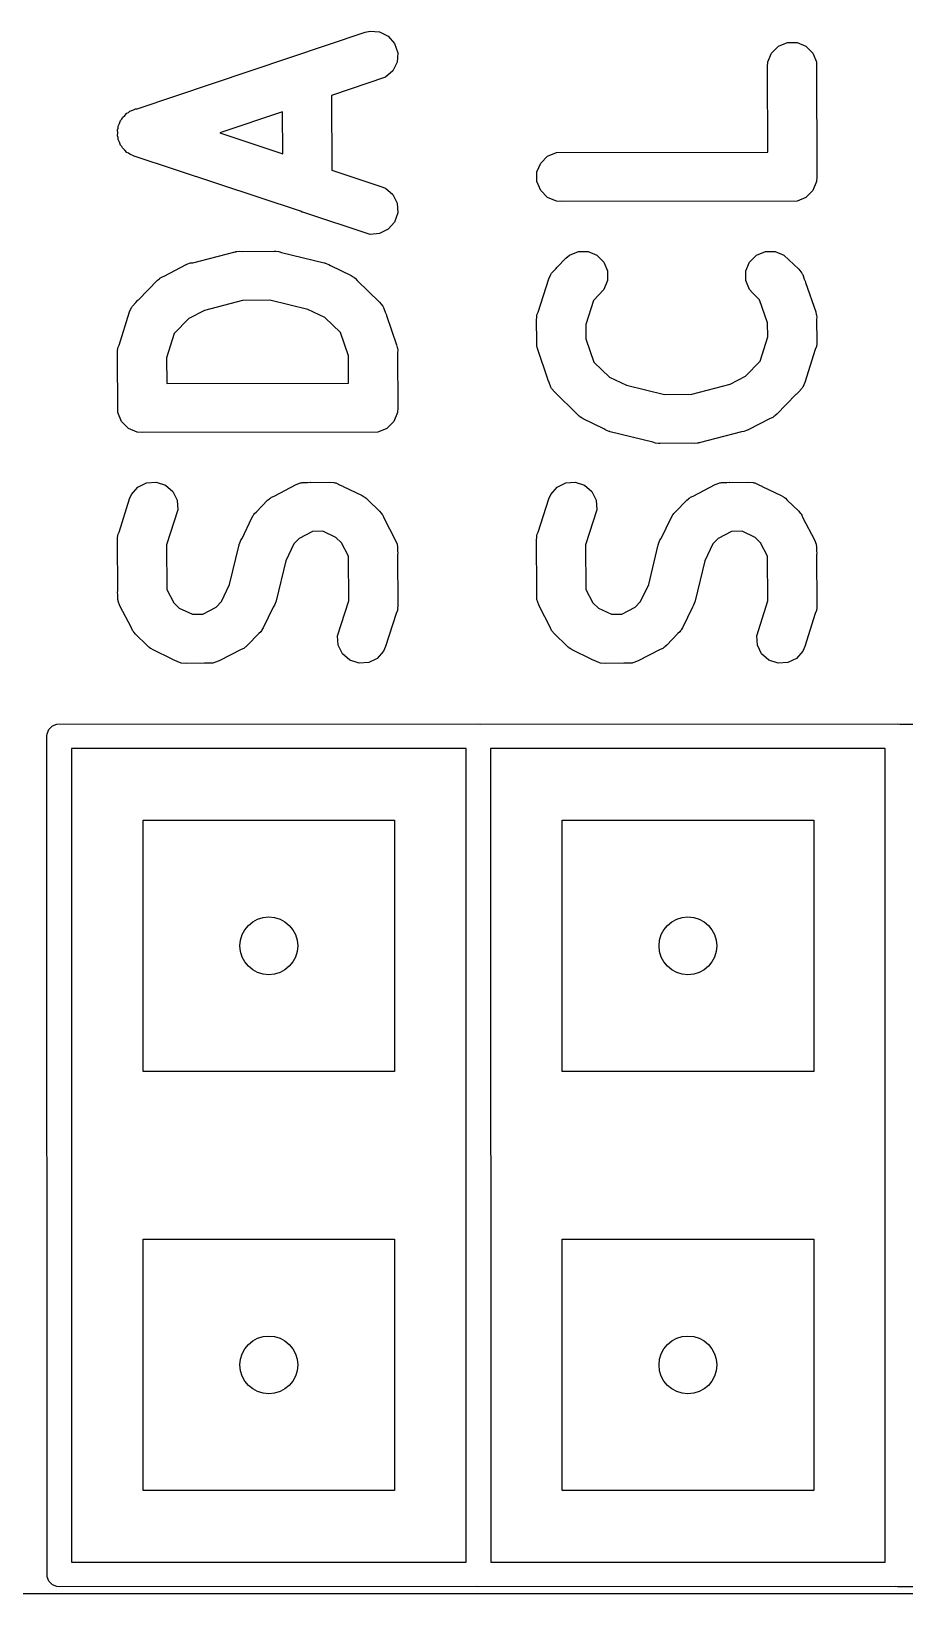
# Model space of a CAD drawing. Extents: x 0.06 to 3.13, y 0.01 to 2.39.
# Drawn here: x 2.4183 to 2.6267, y 2.0104 to 2.3832 of the extents above; entities that cross this region are included whole.
import ezdxf

# ---------------------------------------------------------------- set-up
doc = ezdxf.new("R2010")
doc.units = 0
doc.header["$MEASUREMENT"] = 0
doc.layers.add('BLACK', color=7, linetype='CONTINUOUS')

msp = doc.modelspace()

# ---------------------------------------------------------------- linework, layer by layer
at = {"layer": 'BLACK', "linetype": 'CONTINUOUS'}
for p, q in [((2.44361, 2.36473), (2.49802, 2.38298)), ((2.49802, 2.38298), (2.49915, 2.38324)), ((2.49915, 2.38324), (2.50144, 2.38307)), ((2.50144, 2.38307), (2.50351, 2.38204)), ((2.50351, 2.38204), (2.50501, 2.3803)), ((2.50501, 2.3803), (2.50574, 2.37812)), ((2.59497, 2.37803), (2.5966, 2.37966)), ((2.5966, 2.37966), (2.59873, 2.38054)), ((2.59873, 2.38054), (2.60104, 2.38054)), ((2.60104, 2.38054), (2.60317, 2.37966)), ((2.60317, 2.37966), (2.60479, 2.37803)), ((2.50558, 2.37582), (2.50455, 2.37376)), ((2.50574, 2.37812), (2.50558, 2.37582)), ((2.59398, 2.37475), (2.59409, 2.3759)), ((2.59409, 2.3759), (2.59497, 2.37803)), ((2.60479, 2.37803), (2.60568, 2.3759)), ((2.60568, 2.3759), (2.60579, 2.34851)), ((2.50281, 2.37225), (2.48995, 2.36793)), ((2.50455, 2.37376), (2.50281, 2.37225)), ((2.59406, 2.3544), (2.59398, 2.37475)), ((2.48995, 2.36793), (2.49002, 2.35012)), ((2.44115, 2.36367), (2.44152, 2.36386)), ((2.44152, 2.36386), (2.44184, 2.36413)), ((2.44184, 2.36413), (2.44255, 2.36437)), ((2.44255, 2.36437), (2.44321, 2.3647)), ((2.44321, 2.3647), (2.44361, 2.36473)), ((2.47826, 2.36401), (2.46327, 2.35898)), ((2.47831, 2.354), (2.47826, 2.36401)), ((2.43891, 2.35974), (2.43904, 2.36014)), ((2.43904, 2.36014), (2.43907, 2.36056)), ((2.43907, 2.36056), (2.4394, 2.36123)), ((2.4394, 2.36123), (2.43964, 2.36193)), ((2.43964, 2.36193), (2.43991, 2.36225)), ((2.43991, 2.36225), (2.4401, 2.36262)), ((2.4401, 2.36262), (2.44066, 2.36311)), ((2.44066, 2.36311), (2.44115, 2.36367)), ((2.43896, 2.359), (2.43891, 2.35974)), ((2.43891, 2.35827), (2.43896, 2.359)), ((2.43904, 2.35787), (2.43891, 2.35827)), ((2.43907, 2.35744), (2.43904, 2.35787)), ((2.4394, 2.35678), (2.43907, 2.35744)), ((2.43964, 2.35608), (2.4394, 2.35678)), ((2.46327, 2.35898), (2.47831, 2.354)), ((2.43991, 2.35576), (2.43964, 2.35608)), ((2.4401, 2.35538), (2.43991, 2.35576)), ((2.44066, 2.3549), (2.4401, 2.35538)), ((2.44115, 2.35434), (2.44066, 2.3549)), ((2.44152, 2.35415), (2.44115, 2.35434)), ((2.44184, 2.35387), (2.44152, 2.35415)), ((2.4429, 2.3534), (2.44184, 2.35387)), ((2.48255, 2.34027), (2.4429, 2.3534)), ((2.53986, 2.35179), (2.54149, 2.35342)), ((2.54149, 2.35342), (2.54361, 2.3543)), ((2.54361, 2.3543), (2.59406, 2.3544)), ((2.49002, 2.35012), (2.50175, 2.34623)), ((2.53897, 2.34966), (2.53986, 2.35179)), ((2.53897, 2.34735), (2.53897, 2.34966)), ((2.50175, 2.34623), (2.50281, 2.34576)), ((2.50281, 2.34576), (2.50455, 2.34425)), ((2.53986, 2.34522), (2.53897, 2.34735)), ((2.54149, 2.3436), (2.53986, 2.34522)), ((2.60479, 2.34522), (2.60317, 2.3436)), ((2.60568, 2.34735), (2.60479, 2.34522)), ((2.60579, 2.34851), (2.60568, 2.34735)), ((2.50455, 2.34425), (2.50558, 2.34219)), ((2.50558, 2.34219), (2.50574, 2.33989)), ((2.54361, 2.34271), (2.54149, 2.3436)), ((2.54477, 2.3426), (2.54361, 2.34271)), ((2.60104, 2.34271), (2.54477, 2.3426)), ((2.60317, 2.3436), (2.60104, 2.34271)), ((2.48298, 2.34009), (2.48255, 2.34027)), ((2.48309, 2.34009), (2.48298, 2.34009)), ((2.49915, 2.33477), (2.48309, 2.34009)), ((2.50501, 2.33771), (2.50351, 2.33597)), ((2.50574, 2.33989), (2.50501, 2.33771)), ((2.50144, 2.33494), (2.49915, 2.33477)), ((2.50351, 2.33597), (2.50144, 2.33494)), ((2.45689, 2.32799), (2.46696, 2.33061)), ((2.46696, 2.33061), (2.46716, 2.33064)), ((2.46716, 2.33064), (2.46724, 2.33068)), ((2.46724, 2.33068), (2.46739, 2.33068)), ((2.46739, 2.33068), (2.4681, 2.33078)), ((2.4681, 2.33078), (2.46869, 2.33069)), ((2.46869, 2.33069), (2.47626, 2.33079)), ((2.47626, 2.33079), (2.47646, 2.33077)), ((2.47646, 2.33077), (2.47655, 2.33078)), ((2.47655, 2.33078), (2.4767, 2.33075)), ((2.4767, 2.33075), (2.47741, 2.33068)), ((2.47741, 2.33068), (2.47799, 2.33043)), ((2.47799, 2.33043), (2.48819, 2.32799)), ((2.54673, 2.32979), (2.54886, 2.33068)), ((2.54886, 2.33068), (2.55117, 2.33068)), ((2.55117, 2.33068), (2.5533, 2.32979)), ((2.59135, 2.32979), (2.59348, 2.33068)), ((2.59348, 2.33068), (2.59579, 2.33068)), ((2.59579, 2.33068), (2.59792, 2.32979)), ((2.45, 2.32481), (2.45525, 2.32754)), ((2.45525, 2.32754), (2.45533, 2.32757)), ((2.45533, 2.32757), (2.45537, 2.3276)), ((2.45537, 2.3276), (2.45547, 2.32762)), ((2.45547, 2.32762), (2.45633, 2.32795)), ((2.45633, 2.32795), (2.45689, 2.32799)), ((2.48819, 2.32799), (2.48828, 2.32796)), ((2.48828, 2.32796), (2.48832, 2.32795)), ((2.48832, 2.32795), (2.48842, 2.32791)), ((2.48842, 2.32791), (2.48928, 2.3276)), ((2.48928, 2.3276), (2.48969, 2.3273)), ((2.48969, 2.3273), (2.49465, 2.32492)), ((2.54248, 2.32554), (2.54345, 2.32656)), ((2.54345, 2.32656), (2.54377, 2.32692)), ((2.54377, 2.32692), (2.54383, 2.32695)), ((2.54383, 2.32695), (2.54584, 2.32906)), ((2.54584, 2.32906), (2.54673, 2.32979)), ((2.5533, 2.32979), (2.55493, 2.32816)), ((2.55493, 2.32816), (2.55581, 2.32604)), ((2.58884, 2.32604), (2.58972, 2.32816)), ((2.58972, 2.32816), (2.59135, 2.32979)), ((2.59792, 2.32979), (2.60144, 2.32643)), ((2.44388, 2.31911), (2.44846, 2.32381)), ((2.44846, 2.32381), (2.44892, 2.32418)), ((2.44892, 2.32418), (2.44902, 2.3243)), ((2.44902, 2.3243), (2.44913, 2.32436)), ((2.44913, 2.32436), (2.44936, 2.32454)), ((2.44936, 2.32454), (2.45, 2.32481)), ((2.49465, 2.32492), (2.49515, 2.3246)), ((2.49515, 2.3246), (2.49529, 2.32454)), ((2.49529, 2.32454), (2.49538, 2.32446)), ((2.49538, 2.32446), (2.49563, 2.3243)), ((2.49563, 2.3243), (2.49611, 2.32375)), ((2.49611, 2.32375), (2.50144, 2.31856)), ((2.53926, 2.31623), (2.54179, 2.32413)), ((2.54179, 2.32413), (2.54226, 2.32518)), ((2.54226, 2.32518), (2.5424, 2.32534)), ((2.5424, 2.32534), (2.54248, 2.32554)), ((2.55581, 2.32373), (2.55493, 2.3216)), ((2.55581, 2.32604), (2.55581, 2.32373)), ((2.58884, 2.32373), (2.58884, 2.32604)), ((2.58972, 2.3216), (2.58884, 2.32373)), ((2.60144, 2.32643), (2.60217, 2.32554)), ((2.60217, 2.32554), (2.60225, 2.32534)), ((2.60225, 2.32534), (2.60239, 2.32518)), ((2.60239, 2.32518), (2.60276, 2.32411)), ((2.60276, 2.32411), (2.60305, 2.32341)), ((2.60305, 2.32341), (2.60305, 2.32328)), ((2.60305, 2.32328), (2.60549, 2.31625)), ((2.44377, 2.31905), (2.44388, 2.31911)), ((2.47521, 2.31906), (2.46875, 2.31898)), ((2.48434, 2.31687), (2.47521, 2.31906)), ((2.55493, 2.3216), (2.55244, 2.319)), ((2.59046, 2.32071), (2.58972, 2.3216)), ((2.59209, 2.31915), (2.59046, 2.32071)), ((2.59399, 2.31366), (2.59209, 2.31915)), ((2.43926, 2.30836), (2.44179, 2.31625)), ((2.44179, 2.31625), (2.44226, 2.31731)), ((2.44226, 2.31731), (2.4424, 2.31747)), ((2.4424, 2.31747), (2.44248, 2.31767)), ((2.44248, 2.31767), (2.44329, 2.3185)), ((2.44329, 2.3185), (2.44377, 2.31905)), ((2.45961, 2.3166), (2.45593, 2.31469)), ((2.46875, 2.31898), (2.45961, 2.3166)), ((2.48837, 2.31494), (2.48434, 2.31687)), ((2.50144, 2.31856), (2.50217, 2.31767)), ((2.50217, 2.31767), (2.50225, 2.31747)), ((2.50225, 2.31747), (2.50239, 2.31731)), ((2.50239, 2.31731), (2.50276, 2.31623)), ((2.50276, 2.31623), (2.50305, 2.31554)), ((2.50305, 2.31554), (2.50305, 2.3154)), ((2.50305, 2.3154), (2.50549, 2.30838)), ((2.53895, 2.31524), (2.53897, 2.31554)), ((2.53897, 2.31554), (2.53926, 2.31623)), ((2.55244, 2.319), (2.5506, 2.31324)), ((2.60549, 2.31625), (2.60562, 2.31568)), ((2.60562, 2.31568), (2.60568, 2.31554)), ((2.60568, 2.31554), (2.60568, 2.31541)), ((2.60568, 2.31541), (2.60574, 2.31512)), ((2.45593, 2.31469), (2.45244, 2.3111)), ((2.49207, 2.31134), (2.48837, 2.31494)), ((2.53886, 2.31438), (2.53892, 2.31497)), ((2.53896, 2.30907), (2.53886, 2.31438)), ((2.53891, 2.31512), (2.53895, 2.31524)), ((2.53892, 2.31497), (2.53891, 2.31512)), ((2.5506, 2.31324), (2.55066, 2.30986)), ((2.59405, 2.31028), (2.59399, 2.31366)), ((2.60574, 2.31512), (2.6057, 2.31445)), ((2.6057, 2.31445), (2.60579, 2.30914)), ((2.43897, 2.30766), (2.43926, 2.30836)), ((2.45244, 2.3111), (2.45058, 2.30529)), ((2.49398, 2.3058), (2.49207, 2.31134)), ((2.50549, 2.30838), (2.50562, 2.30781)), ((2.53891, 2.3084), (2.53896, 2.30907)), ((2.53897, 2.30811), (2.53891, 2.3084)), ((2.53897, 2.30798), (2.53897, 2.30811)), ((2.53903, 2.30784), (2.53897, 2.30798)), ((2.55066, 2.30986), (2.55258, 2.30431)), ((2.59222, 2.30454), (2.59405, 2.31028)), ((2.60568, 2.30798), (2.60539, 2.30729)), ((2.60571, 2.30828), (2.60568, 2.30798)), ((2.60574, 2.3084), (2.60571, 2.30828)), ((2.60579, 2.30914), (2.60573, 2.30855)), ((2.60573, 2.30855), (2.60574, 2.3084)), ((2.43886, 2.30651), (2.43892, 2.30709)), ((2.43897, 2.29224), (2.43886, 2.30651)), ((2.43891, 2.30725), (2.43895, 2.30737)), ((2.43892, 2.30709), (2.43891, 2.30725)), ((2.43895, 2.30737), (2.43897, 2.30766)), ((2.45058, 2.30529), (2.45063, 2.29919)), ((2.49404, 2.29928), (2.49398, 2.3058)), ((2.50562, 2.30781), (2.50568, 2.30766)), ((2.50568, 2.30766), (2.50568, 2.30754)), ((2.50568, 2.30754), (2.50574, 2.30725)), ((2.50574, 2.30725), (2.50569, 2.30644)), ((2.50569, 2.30644), (2.50579, 2.29339)), ((2.53916, 2.30727), (2.53903, 2.30784)), ((2.5416, 2.30024), (2.53916, 2.30727)), ((2.55258, 2.30431), (2.55628, 2.30071)), ((2.58872, 2.30096), (2.59222, 2.30454)), ((2.60539, 2.30729), (2.60286, 2.29939)), ((2.55628, 2.30071), (2.56032, 2.29877)), ((2.58504, 2.29904), (2.58872, 2.30096)), ((2.45063, 2.29919), (2.49404, 2.29928)), ((2.5416, 2.30011), (2.5416, 2.30024)), ((2.54189, 2.29941), (2.5416, 2.30011)), ((2.54226, 2.29834), (2.54189, 2.29941)), ((2.5424, 2.29818), (2.54226, 2.29834)), ((2.54248, 2.29798), (2.5424, 2.29818)), ((2.54322, 2.29709), (2.54248, 2.29798)), ((2.54854, 2.2919), (2.54322, 2.29709)), ((2.56032, 2.29877), (2.56944, 2.29658)), ((2.5759, 2.29666), (2.58504, 2.29904)), ((2.60136, 2.29715), (2.60088, 2.2966)), ((2.60217, 2.29798), (2.60136, 2.29715)), ((2.60225, 2.29818), (2.60217, 2.29798)), ((2.60239, 2.29834), (2.60225, 2.29818)), ((2.60286, 2.29939), (2.60239, 2.29834)), ((2.50579, 2.29339), (2.50568, 2.29224)), ((2.56944, 2.29658), (2.5759, 2.29666)), ((2.60077, 2.29654), (2.59619, 2.29184)), ((2.60088, 2.2966), (2.60077, 2.29654)), ((2.43986, 2.29011), (2.43897, 2.29224)), ((2.44149, 2.28848), (2.43986, 2.29011)), ((2.50479, 2.29011), (2.50317, 2.28848)), ((2.50568, 2.29224), (2.50479, 2.29011)), ((2.54902, 2.29135), (2.54854, 2.2919)), ((2.54927, 2.29119), (2.54902, 2.29135)), ((2.54936, 2.2911), (2.54927, 2.29119)), ((2.5495, 2.29104), (2.54936, 2.2911)), ((2.55, 2.29073), (2.5495, 2.29104)), ((2.55496, 2.28835), (2.55, 2.29073)), ((2.59465, 2.29084), (2.5894, 2.28811)), ((2.59529, 2.2911), (2.59465, 2.29084)), ((2.59552, 2.29129), (2.59529, 2.2911)), ((2.59563, 2.29135), (2.59552, 2.29129)), ((2.59573, 2.29146), (2.59563, 2.29135)), ((2.59619, 2.29184), (2.59573, 2.29146)), ((2.44361, 2.2876), (2.44149, 2.28848)), ((2.44477, 2.28748), (2.44361, 2.2876)), ((2.50104, 2.2876), (2.44477, 2.28748)), ((2.50317, 2.28848), (2.50104, 2.2876)), ((2.55537, 2.28805), (2.55496, 2.28835)), ((2.55623, 2.28774), (2.55537, 2.28805)), ((2.55633, 2.28769), (2.55623, 2.28774)), ((2.55637, 2.28769), (2.55633, 2.28769)), ((2.55646, 2.28766), (2.55637, 2.28769)), ((2.56666, 2.28521), (2.55646, 2.28766)), ((2.58776, 2.28765), (2.57769, 2.28503)), ((2.58832, 2.28769), (2.58776, 2.28765)), ((2.58918, 2.28802), (2.58832, 2.28769)), ((2.58928, 2.28805), (2.58918, 2.28802)), ((2.58932, 2.28807), (2.58928, 2.28805)), ((2.5894, 2.28811), (2.58932, 2.28807)), ((2.56724, 2.28497), (2.56666, 2.28521)), ((2.56795, 2.2849), (2.56724, 2.28497)), ((2.5681, 2.28486), (2.56795, 2.2849)), ((2.56819, 2.28488), (2.5681, 2.28486)), ((2.56839, 2.28486), (2.56819, 2.28488)), ((2.57596, 2.28495), (2.56839, 2.28486)), ((2.57655, 2.28486), (2.57596, 2.28495)), ((2.57726, 2.28497), (2.57655, 2.28486)), ((2.57741, 2.28497), (2.57726, 2.28497)), ((2.5775, 2.285), (2.57741, 2.28497)), ((2.57769, 2.28503), (2.5775, 2.285)), ((2.44226, 2.27269), (2.44377, 2.27443)), ((2.44377, 2.27443), (2.44583, 2.27546)), ((2.44583, 2.27546), (2.44813, 2.27562)), ((2.44813, 2.27562), (2.45032, 2.2749)), ((2.45032, 2.2749), (2.45206, 2.27339)), ((2.47625, 2.27232), (2.4815, 2.27505)), ((2.4815, 2.27505), (2.48258, 2.27546)), ((2.48258, 2.27546), (2.48279, 2.27548)), ((2.48279, 2.27548), (2.48298, 2.27556)), ((2.48298, 2.27556), (2.48425, 2.27558)), ((2.48425, 2.27558), (2.48488, 2.27562)), ((2.48488, 2.27562), (2.48497, 2.27559)), ((2.48497, 2.27559), (2.48939, 2.27567)), ((2.48939, 2.27567), (2.49054, 2.27556)), ((2.49054, 2.27556), (2.49073, 2.27548)), ((2.49073, 2.27548), (2.49095, 2.27546)), ((2.49095, 2.27546), (2.49205, 2.27493)), ((2.49205, 2.27493), (2.49267, 2.27468)), ((2.49267, 2.27468), (2.49274, 2.2746)), ((2.49274, 2.2746), (2.49728, 2.27242)), ((2.54226, 2.27269), (2.54377, 2.27443)), ((2.54377, 2.27443), (2.54583, 2.27546)), ((2.54583, 2.27546), (2.54813, 2.27562)), ((2.54813, 2.27562), (2.55032, 2.2749)), ((2.55032, 2.2749), (2.55206, 2.27339)), ((2.57625, 2.27232), (2.5815, 2.27505)), ((2.5815, 2.27505), (2.58258, 2.27546)), ((2.58258, 2.27546), (2.58279, 2.27548)), ((2.58279, 2.27548), (2.58298, 2.27556)), ((2.58298, 2.27556), (2.58425, 2.27558)), ((2.58425, 2.27558), (2.58488, 2.27562)), ((2.58488, 2.27562), (2.58497, 2.27559)), ((2.58497, 2.27559), (2.58939, 2.27567)), ((2.58939, 2.27567), (2.59054, 2.27556)), ((2.59054, 2.27556), (2.59073, 2.27548)), ((2.59073, 2.27548), (2.59095, 2.27546)), ((2.59095, 2.27546), (2.59205, 2.27493)), ((2.59205, 2.27493), (2.59267, 2.27468)), ((2.59267, 2.27468), (2.59274, 2.2746)), ((2.59274, 2.2746), (2.59728, 2.27242)), ((2.43926, 2.26374), (2.44179, 2.27163)), ((2.44179, 2.27163), (2.44226, 2.27269)), ((2.45206, 2.27339), (2.45309, 2.27132)), ((2.45309, 2.27132), (2.45325, 2.26903)), ((2.47206, 2.26854), (2.47471, 2.27132)), ((2.47471, 2.27132), (2.47516, 2.27169)), ((2.47516, 2.27169), (2.47527, 2.27181)), ((2.47527, 2.27181), (2.47538, 2.27186)), ((2.47538, 2.27186), (2.47561, 2.27205)), ((2.47561, 2.27205), (2.47625, 2.27232)), ((2.49728, 2.27242), (2.49777, 2.27211)), ((2.49777, 2.27211), (2.49792, 2.27205)), ((2.49792, 2.27205), (2.49801, 2.27196)), ((2.49801, 2.27196), (2.49826, 2.27181)), ((2.49826, 2.27181), (2.49866, 2.27134)), ((2.49866, 2.27134), (2.50144, 2.26869)), ((2.53926, 2.26374), (2.54179, 2.27163)), ((2.54179, 2.27163), (2.54226, 2.27269)), ((2.55206, 2.27339), (2.55309, 2.27132)), ((2.55309, 2.27132), (2.55325, 2.26903)), ((2.57206, 2.26854), (2.57471, 2.27132)), ((2.57471, 2.27132), (2.57516, 2.27169)), ((2.57516, 2.27169), (2.57527, 2.27181)), ((2.57527, 2.27181), (2.57538, 2.27186)), ((2.57538, 2.27186), (2.57561, 2.27205)), ((2.57561, 2.27205), (2.57625, 2.27232)), ((2.59728, 2.27242), (2.59777, 2.27211)), ((2.59777, 2.27211), (2.59792, 2.27205)), ((2.59792, 2.27205), (2.59801, 2.27196)), ((2.59801, 2.27196), (2.59826, 2.27181)), ((2.59826, 2.27181), (2.59866, 2.27134)), ((2.59866, 2.27134), (2.60144, 2.26869)), ((2.45325, 2.26903), (2.45058, 2.26067)), ((2.4686, 2.26219), (2.47098, 2.26716)), ((2.47098, 2.26716), (2.47129, 2.26765)), ((2.47129, 2.26765), (2.47135, 2.2678)), ((2.47135, 2.2678), (2.47144, 2.26789)), ((2.47144, 2.26789), (2.4716, 2.26814)), ((2.4716, 2.26814), (2.47206, 2.26854)), ((2.50144, 2.26869), (2.50181, 2.26824)), ((2.50181, 2.26824), (2.50193, 2.26814)), ((2.50193, 2.26814), (2.50198, 2.26802)), ((2.50198, 2.26802), (2.50217, 2.2678)), ((2.50217, 2.2678), (2.50244, 2.26715)), ((2.50244, 2.26715), (2.50517, 2.26191)), ((2.55325, 2.26903), (2.55058, 2.26067)), ((2.5686, 2.26219), (2.57098, 2.26716)), ((2.57098, 2.26716), (2.57129, 2.26765)), ((2.57129, 2.26765), (2.57135, 2.2678)), ((2.57135, 2.2678), (2.57144, 2.26789)), ((2.57144, 2.26789), (2.5716, 2.26814)), ((2.5716, 2.26814), (2.57206, 2.26854)), ((2.60144, 2.26869), (2.60181, 2.26824)), ((2.60181, 2.26824), (2.60193, 2.26814)), ((2.60193, 2.26814), (2.60198, 2.26802)), ((2.60198, 2.26802), (2.60217, 2.2678)), ((2.60217, 2.2678), (2.60244, 2.26715)), ((2.60244, 2.26715), (2.60517, 2.26191)), ((2.43897, 2.26304), (2.43926, 2.26374)), ((2.48542, 2.26388), (2.48224, 2.26223)), ((2.4879, 2.26393), (2.48542, 2.26388)), ((2.49102, 2.26243), (2.4879, 2.26393)), ((2.53897, 2.26304), (2.53926, 2.26374)), ((2.58542, 2.26388), (2.58224, 2.26223)), ((2.5879, 2.26393), (2.58542, 2.26388)), ((2.59102, 2.26243), (2.5879, 2.26393)), ((2.43886, 2.26189), (2.43892, 2.26247)), ((2.43896, 2.24966), (2.43886, 2.26189)), ((2.43891, 2.26263), (2.43895, 2.26275)), ((2.43892, 2.26247), (2.43891, 2.26263)), ((2.43895, 2.26275), (2.43897, 2.26304)), ((2.45058, 2.26067), (2.45066, 2.25002)), ((2.46563, 2.25119), (2.46791, 2.2607)), ((2.46791, 2.2607), (2.46794, 2.26078)), ((2.46794, 2.26083), (2.46799, 2.26093)), ((2.46794, 2.26078), (2.46794, 2.26083)), ((2.46799, 2.26093), (2.4683, 2.26179)), ((2.4683, 2.26179), (2.4686, 2.26219)), ((2.48097, 2.2609), (2.47902, 2.25684)), ((2.48224, 2.26223), (2.48097, 2.2609)), ((2.49235, 2.26116), (2.49102, 2.26243)), ((2.49399, 2.25801), (2.49235, 2.26116)), ((2.50517, 2.26191), (2.50558, 2.26083)), ((2.50558, 2.26083), (2.5056, 2.26061)), ((2.5056, 2.26061), (2.50568, 2.26042)), ((2.50568, 2.26042), (2.50569, 2.25935)), ((2.53886, 2.26189), (2.53892, 2.26247)), ((2.53896, 2.24966), (2.53886, 2.26189)), ((2.53891, 2.26263), (2.53895, 2.26275)), ((2.53892, 2.26247), (2.53891, 2.26263)), ((2.53895, 2.26275), (2.53897, 2.26304)), ((2.55058, 2.26067), (2.55066, 2.25002)), ((2.56563, 2.25119), (2.56791, 2.2607)), ((2.56791, 2.2607), (2.56794, 2.26078)), ((2.56794, 2.26083), (2.56799, 2.26093)), ((2.56794, 2.26078), (2.56794, 2.26083)), ((2.56799, 2.26093), (2.5683, 2.26179)), ((2.5683, 2.26179), (2.5686, 2.26219)), ((2.58097, 2.2609), (2.57902, 2.25684)), ((2.58224, 2.26223), (2.58097, 2.2609)), ((2.59235, 2.26116), (2.59102, 2.26243)), ((2.59399, 2.25801), (2.59235, 2.26116)), ((2.60517, 2.26191), (2.60558, 2.26083)), ((2.60558, 2.26083), (2.6056, 2.26061)), ((2.6056, 2.26061), (2.60568, 2.26042)), ((2.60568, 2.26042), (2.60568, 2.25935)), ((2.47902, 2.25684), (2.47674, 2.24734)), ((2.49407, 2.24736), (2.49399, 2.25801)), ((2.50569, 2.25935), (2.50574, 2.25853)), ((2.50574, 2.25853), (2.50569, 2.25838)), ((2.50569, 2.25838), (2.50579, 2.24614)), ((2.57902, 2.25684), (2.57674, 2.24734)), ((2.59407, 2.24736), (2.59399, 2.25801)), ((2.60568, 2.25935), (2.60574, 2.25853)), ((2.60574, 2.25853), (2.60569, 2.25838)), ((2.60569, 2.25838), (2.60579, 2.24614)), ((2.43891, 2.24951), (2.43896, 2.24966)), ((2.43897, 2.24868), (2.43891, 2.24951)), ((2.43897, 2.24762), (2.43897, 2.24868)), ((2.45066, 2.25002), (2.4523, 2.24687)), ((2.46368, 2.24714), (2.46563, 2.25119)), ((2.53891, 2.24951), (2.53896, 2.24966)), ((2.53897, 2.24868), (2.53891, 2.24951)), ((2.53897, 2.24762), (2.53897, 2.24868)), ((2.55066, 2.25002), (2.5523, 2.24687)), ((2.56368, 2.24714), (2.56563, 2.25119)), ((2.43906, 2.24742), (2.43897, 2.24762)), ((2.43907, 2.24721), (2.43906, 2.24742)), ((2.43948, 2.24613), (2.43907, 2.24721)), ((2.44222, 2.24088), (2.43948, 2.24613)), ((2.4523, 2.24687), (2.45363, 2.2456)), ((2.45363, 2.2456), (2.45675, 2.24411)), ((2.45923, 2.24415), (2.46241, 2.2458)), ((2.46241, 2.2458), (2.46368, 2.24714)), ((2.47605, 2.24584), (2.47367, 2.24088)), ((2.47635, 2.24625), (2.47605, 2.24584)), ((2.47666, 2.24711), (2.47635, 2.24625)), ((2.47671, 2.24721), (2.47666, 2.24711)), ((2.47674, 2.24734), (2.47671, 2.24725)), ((2.47671, 2.24725), (2.47671, 2.24721)), ((2.4914, 2.23901), (2.49407, 2.24736)), ((2.50568, 2.24499), (2.50539, 2.2443)), ((2.50571, 2.24529), (2.50568, 2.24499)), ((2.50574, 2.2454), (2.50571, 2.24529)), ((2.50579, 2.24614), (2.50573, 2.24556)), ((2.50573, 2.24556), (2.50574, 2.2454)), ((2.53906, 2.24742), (2.53897, 2.24762)), ((2.53907, 2.24721), (2.53906, 2.24742)), ((2.53948, 2.24613), (2.53907, 2.24721)), ((2.54222, 2.24088), (2.53948, 2.24613)), ((2.5523, 2.24687), (2.55363, 2.2456)), ((2.55363, 2.2456), (2.55675, 2.24411)), ((2.55923, 2.24415), (2.56241, 2.2458)), ((2.56241, 2.2458), (2.56368, 2.24714)), ((2.57605, 2.24584), (2.57367, 2.24088)), ((2.57635, 2.24625), (2.57605, 2.24584)), ((2.57666, 2.24711), (2.57635, 2.24625)), ((2.57671, 2.24721), (2.57666, 2.24711)), ((2.57674, 2.24734), (2.57671, 2.24725)), ((2.57671, 2.24725), (2.57671, 2.24721)), ((2.5914, 2.23901), (2.59407, 2.24736)), ((2.60568, 2.24499), (2.60539, 2.2443)), ((2.60571, 2.24529), (2.60568, 2.24499)), ((2.60574, 2.2454), (2.60571, 2.24529)), ((2.60579, 2.24614), (2.60573, 2.24556)), ((2.60573, 2.24556), (2.60574, 2.2454)), ((2.44248, 2.24024), (2.44222, 2.24088)), ((2.45675, 2.24411), (2.45923, 2.24415)), ((2.47367, 2.24088), (2.47336, 2.24038)), ((2.50539, 2.2443), (2.50286, 2.2364)), ((2.54248, 2.24024), (2.54222, 2.24088)), ((2.55675, 2.24411), (2.55923, 2.24415)), ((2.57367, 2.24088), (2.57336, 2.24038)), ((2.60539, 2.2443), (2.60286, 2.2364)), ((2.44267, 2.24001), (2.44248, 2.24024)), ((2.44273, 2.2399), (2.44267, 2.24001)), ((2.44284, 2.2398), (2.44273, 2.2399)), ((2.44322, 2.23934), (2.44284, 2.2398)), ((2.446, 2.23669), (2.44322, 2.23934)), ((2.47259, 2.2395), (2.46994, 2.23672)), ((2.47305, 2.2399), (2.47259, 2.2395)), ((2.47321, 2.24014), (2.47305, 2.2399)), ((2.4733, 2.24024), (2.47321, 2.24014)), ((2.47336, 2.24038), (2.4733, 2.24024)), ((2.49156, 2.23671), (2.4914, 2.23901)), ((2.54267, 2.24001), (2.54248, 2.24024)), ((2.54273, 2.2399), (2.54267, 2.24001)), ((2.54284, 2.2398), (2.54273, 2.2399)), ((2.54322, 2.23934), (2.54284, 2.2398)), ((2.546, 2.23669), (2.54322, 2.23934)), ((2.57259, 2.2395), (2.56994, 2.23672)), ((2.57305, 2.2399), (2.57259, 2.2395)), ((2.57321, 2.24014), (2.57305, 2.2399)), ((2.5733, 2.24024), (2.57321, 2.24014)), ((2.57336, 2.24038), (2.5733, 2.24024)), ((2.59156, 2.23671), (2.5914, 2.23901)), ((2.44639, 2.23623), (2.446, 2.23669)), ((2.44664, 2.23607), (2.44639, 2.23623)), ((2.44673, 2.23598), (2.44664, 2.23607)), ((2.44688, 2.23592), (2.44673, 2.23598)), ((2.44737, 2.23561), (2.44688, 2.23592)), ((2.45191, 2.23344), (2.44737, 2.23561)), ((2.45198, 2.23336), (2.45191, 2.23344)), ((2.4526, 2.2331), (2.45198, 2.23336)), ((2.4684, 2.23572), (2.46316, 2.23299)), ((2.46904, 2.23598), (2.4684, 2.23572)), ((2.46927, 2.23617), (2.46904, 2.23598)), ((2.46938, 2.23623), (2.46927, 2.23617)), ((2.46949, 2.23635), (2.46938, 2.23623)), ((2.46994, 2.23672), (2.46949, 2.23635)), ((2.49259, 2.23465), (2.49156, 2.23671)), ((2.49434, 2.23314), (2.49259, 2.23465)), ((2.50088, 2.2336), (2.49882, 2.23257)), ((2.50239, 2.23534), (2.50088, 2.2336)), ((2.50286, 2.2364), (2.50239, 2.23534)), ((2.54639, 2.23623), (2.546, 2.23669)), ((2.54664, 2.23607), (2.54639, 2.23623)), ((2.54673, 2.23598), (2.54664, 2.23607)), ((2.54688, 2.23592), (2.54673, 2.23598)), ((2.54737, 2.23561), (2.54688, 2.23592)), ((2.55191, 2.23344), (2.54737, 2.23561)), ((2.55198, 2.23336), (2.55191, 2.23344)), ((2.5526, 2.2331), (2.55198, 2.23336)), ((2.5684, 2.23572), (2.56316, 2.23299)), ((2.56904, 2.23598), (2.5684, 2.23572)), ((2.56927, 2.23617), (2.56904, 2.23598)), ((2.56938, 2.23623), (2.56927, 2.23617)), ((2.56949, 2.23635), (2.56938, 2.23623)), ((2.56994, 2.23672), (2.56949, 2.23635)), ((2.59259, 2.23465), (2.59156, 2.23671)), ((2.59434, 2.23314), (2.59259, 2.23465)), ((2.60088, 2.2336), (2.59882, 2.23257)), ((2.60239, 2.23534), (2.60088, 2.2336)), ((2.60286, 2.2364), (2.60239, 2.23534)), ((2.45371, 2.23257), (2.4526, 2.2331)), ((2.45392, 2.23256), (2.45371, 2.23257)), ((2.45411, 2.23248), (2.45392, 2.23256)), ((2.45527, 2.23236), (2.45411, 2.23248)), ((2.45968, 2.23244), (2.45527, 2.23236)), ((2.45978, 2.23241), (2.45968, 2.23244)), ((2.46041, 2.23245), (2.45978, 2.23241)), ((2.46167, 2.23248), (2.46041, 2.23245)), ((2.46186, 2.23256), (2.46167, 2.23248)), ((2.46207, 2.23257), (2.46186, 2.23256)), ((2.46316, 2.23299), (2.46207, 2.23257)), ((2.49652, 2.23241), (2.49434, 2.23314)), ((2.49882, 2.23257), (2.49652, 2.23241)), ((2.55371, 2.23257), (2.5526, 2.2331)), ((2.55392, 2.23256), (2.55371, 2.23257)), ((2.55411, 2.23248), (2.55392, 2.23256)), ((2.55527, 2.23236), (2.55411, 2.23248)), ((2.55968, 2.23244), (2.55527, 2.23236)), ((2.55978, 2.23241), (2.55968, 2.23244)), ((2.56041, 2.23245), (2.55978, 2.23241)), ((2.56167, 2.23248), (2.56041, 2.23245)), ((2.56186, 2.23256), (2.56167, 2.23248)), ((2.56207, 2.23257), (2.56186, 2.23256)), ((2.56316, 2.23299), (2.56207, 2.23257)), ((2.59652, 2.23241), (2.59434, 2.23314)), ((2.59882, 2.23257), (2.59652, 2.23241)), ((2.42205, 2.215), (2.4221, 2.21558)), ((2.4221, 2.01444), (2.42205, 2.215)), ((2.4221, 2.21558), (2.42254, 2.21664)), ((2.42254, 2.21664), (2.42336, 2.21746)), ((2.42336, 2.21746), (2.42442, 2.2179)), ((2.42442, 2.2179), (2.525, 2.21795)), ((2.525, 2.21795), (2.52557, 2.2179)), ((2.52557, 2.2179), (2.625, 2.21795)), ((2.625, 2.21795), (2.62557, 2.2179)), ((2.62557, 2.2179), (2.725, 2.21795)), ((2.52205, 2.2121), (2.4279, 2.21205)), ((2.4279, 2.21205), (2.42795, 2.0179)), ((2.5221, 2.01795), (2.52205, 2.2121)), ((2.62205, 2.2121), (2.5279, 2.21205)), ((2.5279, 2.21205), (2.52795, 2.0179)), ((2.6221, 2.01795), (2.62205, 2.2121)), ((2.445, 2.135), (2.445, 2.195)), ((2.445, 2.195), (2.505, 2.195)), ((2.505, 2.195), (2.505, 2.135)), ((2.545, 2.135), (2.545, 2.195)), ((2.545, 2.195), (2.605, 2.195)), ((2.605, 2.195), (2.605, 2.135)), ((2.505, 2.135), (2.445, 2.135)), ((2.605, 2.135), (2.545, 2.135)), ((2.445, 2.035), (2.445, 2.095)), ((2.445, 2.095), (2.505, 2.095)), ((2.505, 2.095), (2.505, 2.035)), ((2.545, 2.035), (2.545, 2.095)), ((2.545, 2.095), (2.605, 2.095)), ((2.605, 2.095), (2.605, 2.035)), ((2.505, 2.035), (2.445, 2.035)), ((2.605, 2.035), (2.545, 2.035)), ((2.42795, 2.0179), (2.5221, 2.01795)), ((2.52795, 2.0179), (2.6221, 2.01795)), ((2.4221, 2.01442), (2.4221, 2.01444)), ((2.42254, 2.01336), (2.4221, 2.01442)), ((2.42336, 2.01254), (2.42254, 2.01336)), ((0.0672, 2.0104), (3.12703, 2.01047)), ((2.42442, 2.0121), (2.42336, 2.01254)), ((2.425, 2.01205), (2.42442, 2.0121)), ((2.52443, 2.0121), (2.425, 2.01205)), ((2.525, 2.01205), (2.52443, 2.0121)), ((2.62443, 2.0121), (2.525, 2.01205)), ((2.625, 2.01205), (2.62443, 2.0121)), ((2.72443, 2.0121), (2.625, 2.01205))]:
    msp.add_line(p, q, dxfattribs=at)
at = {"layer": 'BLACK'}
for centre in [(2.475, 2.165), (2.575, 2.165), (2.475, 2.065), (2.575, 2.065)]:
    msp.add_circle(centre, 0.00689, dxfattribs=at)

doc.saveas('drawing.dxf')
